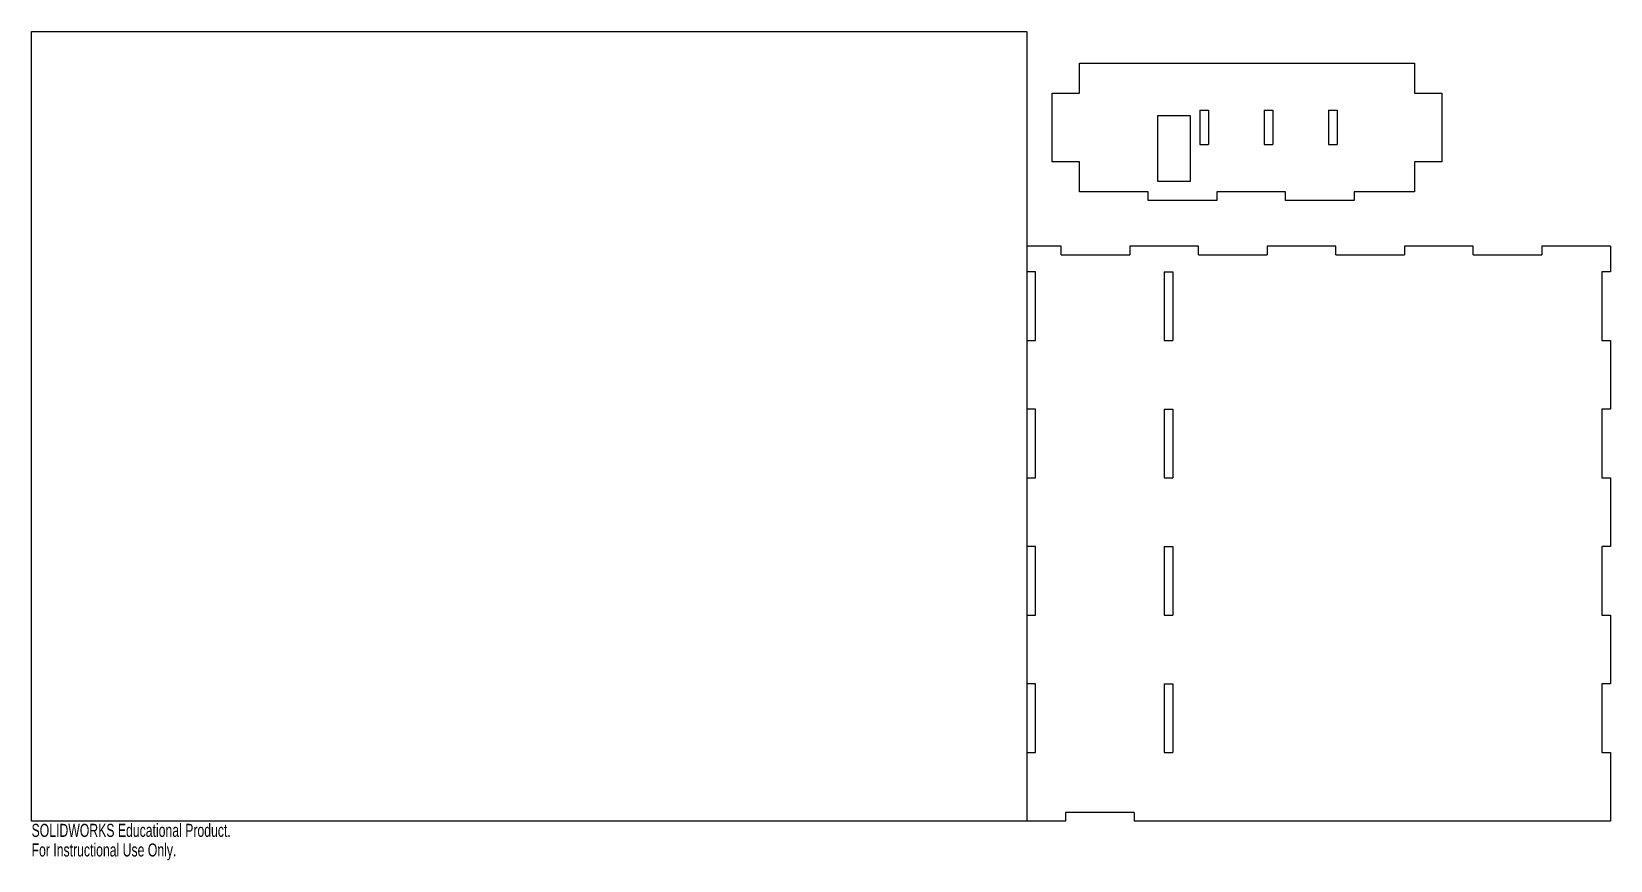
# Model space of a CAD drawing. Header units: millimetres. Extents: x 0 to 584, y -624 to -318.
import ezdxf

# ---------------------------------------------------------------- set-up
doc = ezdxf.new("R2010")
doc.units = ezdxf.units.MM
doc.styles.add('SLDTEXTSTYLE0', font='TXT', dxfattribs={"width": 0.7})

msp = doc.modelspace()

# ---------------------------------------------------------------- linework, layer by layer
at = {"color": 7, "linetype": 'Continuous', "lineweight": 25}
for p, q in [((0, -317.5), (368.17, -317.5)), ((0, -609.6), (0, -317.5)), ((368.17, -317.5), (368.17, -609.6)), ((387.72, -329.14), (511.55, -329.14)), ((387.72, -340.25), (387.72, -329.14)), ((511.55, -329.14), (511.55, -340.25)), ((377.56, -340.25), (387.72, -340.25)), ((377.56, -365.65), (377.56, -340.25)), ((511.55, -340.25), (521.71, -340.25)), ((521.71, -340.25), (521.71, -365.65)), ((416.6, -348.51), (428.57, -348.51)), ((416.6, -372.91), (416.6, -348.51)), ((428.57, -348.51), (428.57, -372.91)), ((432.17, -346.6), (435.35, -346.6)), ((432.17, -346.6), (432.17, -359.3)), ((435.35, -346.6), (435.35, -359.3)), ((455.98, -346.6), (459.16, -346.6)), ((455.98, -346.6), (455.98, -359.3)), ((459.16, -346.6), (459.16, -359.3)), ((479.8, -346.6), (482.97, -346.6)), ((479.8, -346.6), (479.8, -359.3)), ((482.97, -346.6), (482.97, -359.3)), ((432.17, -359.3), (435.35, -359.3)), ((455.98, -359.3), (459.16, -359.3)), ((479.8, -359.3), (482.97, -359.3)), ((387.72, -365.65), (377.56, -365.65)), ((387.72, -376.76), (387.72, -365.65)), ((511.55, -365.65), (511.55, -376.76)), ((521.71, -365.65), (511.55, -365.65)), ((428.57, -372.91), (416.6, -372.91)), ((413.12, -376.76), (387.72, -376.76)), ((413.12, -379.94), (413.12, -376.76)), ((438.52, -376.76), (438.52, -379.94)), ((463.92, -376.76), (438.52, -376.76)), ((463.92, -379.94), (463.92, -376.76)), ((511.55, -376.76), (489.32, -376.76)), ((489.32, -376.76), (489.32, -379.94)), ((438.52, -379.94), (413.12, -379.94)), ((489.32, -379.94), (463.92, -379.94)), ((380.87, -396.88), (368.17, -396.88)), ((380.87, -400.05), (380.87, -396.88)), ((431.67, -396.88), (406.27, -396.88)), ((406.27, -396.88), (406.27, -400.05)), ((431.67, -400.05), (431.67, -396.88)), ((482.47, -396.88), (457.07, -396.88)), ((457.07, -396.88), (457.07, -400.05)), ((482.47, -400.05), (482.47, -396.88)), ((533.27, -396.88), (507.87, -396.88)), ((507.87, -396.88), (507.87, -400.05)), ((533.27, -400.05), (533.27, -396.88)), ((584.07, -396.88), (558.67, -396.88)), ((558.67, -396.88), (558.67, -400.05)), ((584.07, -396.88), (584.07, -406.4)), ((380.87, -400.05), (406.27, -400.05)), ((431.67, -400.05), (457.07, -400.05)), ((482.47, -400.05), (507.87, -400.05)), ((533.27, -400.05), (558.67, -400.05)), ((371.35, -406.4), (368.17, -406.4)), ((371.35, -431.8), (371.35, -406.4)), ((418.97, -406.4), (418.97, -431.8)), ((418.97, -406.4), (422.15, -406.4)), ((422.15, -406.4), (422.15, -431.8)), ((580.9, -406.4), (580.9, -431.8)), ((584.07, -406.4), (580.9, -406.4)), ((368.17, -431.8), (371.35, -431.8)), ((418.97, -431.8), (422.15, -431.8)), ((580.9, -431.8), (584.07, -431.8)), ((584.07, -431.8), (584.07, -457.2)), ((371.35, -457.2), (368.17, -457.2)), ((371.35, -482.6), (371.35, -457.2)), ((418.97, -457.2), (418.97, -482.6)), ((418.97, -457.2), (422.15, -457.2)), ((422.15, -457.2), (422.15, -482.6)), ((580.9, -457.2), (580.9, -482.6)), ((584.07, -457.2), (580.9, -457.2)), ((368.17, -482.6), (371.35, -482.6)), ((418.97, -482.6), (422.15, -482.6)), ((580.9, -482.6), (584.07, -482.6)), ((584.07, -482.6), (584.07, -508)), ((371.35, -508), (368.17, -508)), ((371.35, -533.4), (371.35, -508)), ((418.97, -508), (418.97, -533.4)), ((418.97, -508), (422.15, -508)), ((422.15, -508), (422.15, -533.4)), ((580.9, -508), (580.9, -533.4)), ((584.07, -508), (580.9, -508)), ((368.17, -533.4), (371.35, -533.4)), ((418.97, -533.4), (422.15, -533.4)), ((580.9, -533.4), (584.07, -533.4)), ((584.07, -533.4), (584.07, -558.8)), ((371.35, -558.8), (368.17, -558.8)), ((371.35, -584.2), (371.35, -558.8)), ((418.97, -558.8), (418.97, -584.2)), ((418.97, -558.8), (422.15, -558.8)), ((422.15, -558.8), (422.15, -584.2)), ((580.9, -558.8), (580.9, -584.2)), ((584.07, -558.8), (580.9, -558.8)), ((368.17, -584.2), (371.35, -584.2)), ((418.97, -584.2), (422.15, -584.2)), ((580.9, -584.2), (584.07, -584.2)), ((584.07, -584.2), (584.07, -609.6)), ((382.46, -606.42), (382.46, -609.6)), ((407.86, -606.42), (382.46, -606.42)), ((407.86, -606.42), (407.86, -609.6)), ((382.46, -609.6), (0, -609.6)), ((584.07, -609.6), (407.86, -609.6))]:
    msp.add_line(p, q, dxfattribs=at)

# ---------------------------------------------------------------- texts
at = {"color": 7, "linetype": 'Continuous', "char_height": 4.8336, "attachment_point": 1, "style": 'SLDTEXTSTYLE0'}
for s, insert in [('SOLIDWORKS Educational Product.', (0, -610.62)), ('For Instructional Use Only.', (0, -617.87))]:
    msp.add_mtext(s, dxfattribs=dict(at, insert=insert))

doc.saveas('drawing.dxf')
